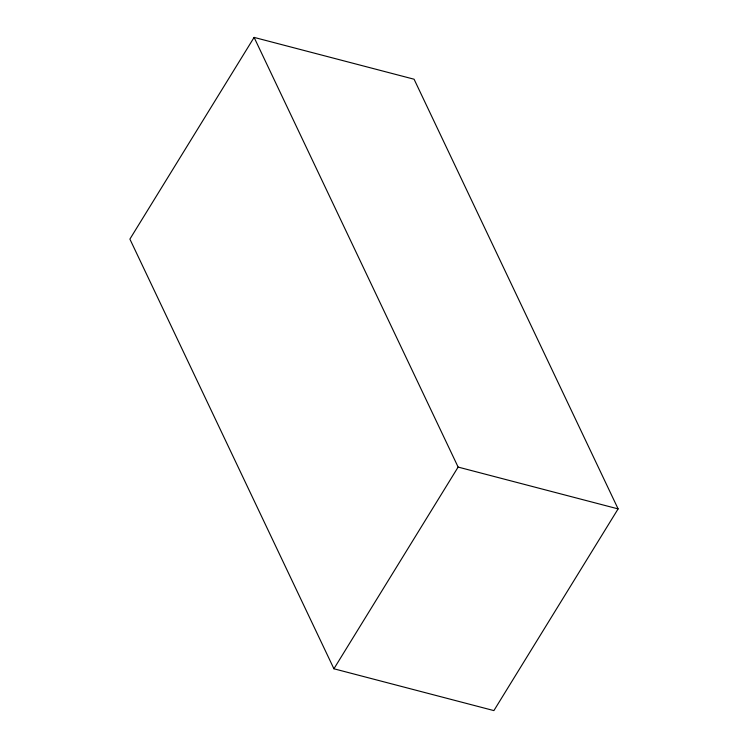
<?xml version="1.0" encoding="UTF-8"?>
<svg xmlns="http://www.w3.org/2000/svg" width="748" height="748" viewBox="0 0 748 748"><rect width="100%" height="100%" fill="white"/><g stroke="black" fill="none" stroke-linecap="round" stroke-linejoin="round"><path stroke-width="1.12" d="M254.105 37.4L129.89 239.108L333.917 668.777L493.895 710.6L618.11 508.892L414.083 79.223L254.105 37.4L458.131 467.079L618.11 508.892M333.917 668.777L458.131 467.079"/></g></svg>
